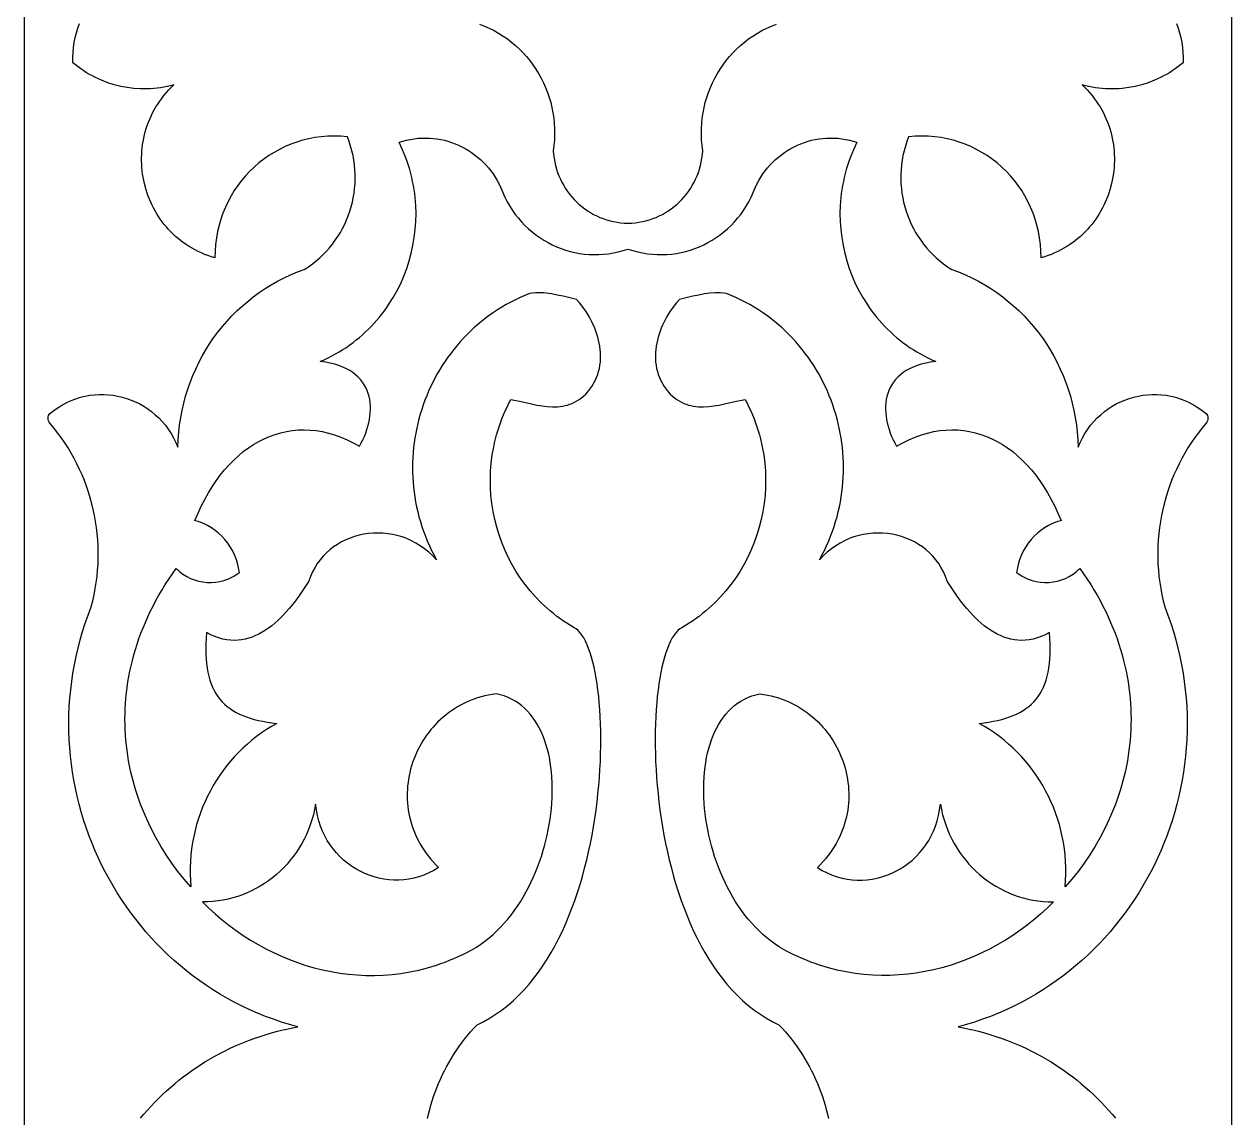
# Model space of a CAD drawing. Extents: x -345 to -255, y -146 to 454.
# Drawn here: x -345.4 to -255.4, y 167.9 to 249.4 of the extents above; entities that cross this region are included whole.
import ezdxf

# ---------------------------------------------------------------- set-up
doc = ezdxf.new("R2010")
doc.units = 0
doc.layers.get('0').update_dxf_attribs({"linetype": 'CONTINUOUS'})

msp = doc.modelspace()

# ---------------------------------------------------------------- linework, layer by layer
for points in [[(-345.424, 375.661), (-345.424, 154.427), (-345.424, -66.806)], [(-255.424, -66.806), (-255.424, 154.427), (-255.424, 375.661)], [(-336.754, 167.85), (-336.494, 168.159), (-336.227, 168.462), (-335.954, 168.759), (-335.676, 169.051), (-335.392, 169.337), (-335.102, 169.617), (-334.806, 169.891), (-334.505, 170.159), (-334.198, 170.42), (-333.886, 170.675), (-333.569, 170.924), (-333.246, 171.167), (-332.919, 171.402), (-332.586, 171.632), (-332.248, 171.854), (-331.906, 172.069), (-331.559, 172.277), (-331.207, 172.479), (-330.851, 172.673), (-330.49, 172.859), (-330.125, 173.039), (-329.755, 173.211), (-329.381, 173.375), (-329.004, 173.531), (-328.622, 173.68), (-328.236, 173.821), (-327.846, 173.954), (-327.453, 174.078), (-327.056, 174.195), (-326.655, 174.303), (-326.251, 174.403), (-325.843, 174.494), (-325.432, 174.577), (-325.018, 174.651), (-325.639, 174.825), (-326.25, 175.016), (-326.852, 175.223), (-327.445, 175.444), (-328.028, 175.682), (-328.602, 175.934), (-329.166, 176.2), (-329.72, 176.481), (-330.264, 176.776), (-330.797, 177.084), (-331.32, 177.407), (-331.833, 177.742), (-332.335, 178.09), (-332.826, 178.45), (-333.307, 178.823), (-333.776, 179.208), (-334.234, 179.604), (-334.68, 180.012), (-335.116, 180.431), (-335.539, 180.86), (-335.95, 181.3), (-336.35, 181.751), (-336.738, 182.211), (-337.113, 182.681), (-337.476, 183.16), (-337.826, 183.648), (-338.164, 184.145), (-338.488, 184.65), (-338.8, 185.163), (-339.099, 185.684), (-339.384, 186.213), (-339.656, 186.749), (-339.915, 187.292), (-340.16, 187.842), (-340.391, 188.398), (-340.608, 188.96), (-340.811, 189.528), (-340.999, 190.101), (-341.173, 190.68), (-341.333, 191.263), (-341.478, 191.851), (-341.608, 192.443), (-341.723, 193.04), (-341.823, 193.64), (-341.907, 194.243), (-341.977, 194.85), (-342.03, 195.46), (-342.068, 196.072), (-342.09, 196.686), (-342.096, 197.302), (-342.086, 197.92), (-342.06, 198.54), (-342.017, 199.16), (-341.957, 199.781), (-341.881, 200.403), (-341.788, 201.025), (-341.678, 201.646), (-341.551, 202.268), (-341.406, 202.889), (-341.244, 203.508), (-341.065, 204.127), (-340.867, 204.744), (-340.652, 205.359), (-340.419, 205.972), (-340.305, 206.423), (-340.206, 206.877), (-340.12, 207.331), (-340.049, 207.787), (-339.992, 208.244), (-339.949, 208.701), (-339.92, 209.158), (-339.904, 209.614), (-339.903, 210.07), (-339.915, 210.526), (-339.941, 210.98), (-339.98, 211.432), (-340.033, 211.883), (-340.1, 212.332), (-340.179, 212.778), (-340.272, 213.221), (-340.379, 213.661), (-340.498, 214.098), (-340.63, 214.531), (-340.776, 214.96), (-340.934, 215.385), (-341.105, 215.805), (-341.289, 216.22), (-341.486, 216.629), (-341.695, 217.033), (-341.917, 217.431), (-342.152, 217.822), (-342.399, 218.207), (-342.658, 218.585), (-342.929, 218.956), (-343.213, 219.319), (-343.509, 219.674), (-343.56, 219.749), (-343.598, 219.838), (-343.622, 219.936), (-343.632, 220.038), (-343.627, 220.138), (-343.605, 220.232), (-343.566, 220.315), (-343.509, 220.381), (-343.205, 220.621), (-342.892, 220.839), (-342.572, 221.034), (-342.245, 221.207), (-341.911, 221.357), (-341.573, 221.485), (-341.23, 221.592), (-340.885, 221.677), (-340.537, 221.74), (-340.187, 221.783), (-339.837, 221.804), (-339.487, 221.805), (-339.139, 221.786), (-338.792, 221.747), (-338.449, 221.687), (-338.11, 221.608), (-337.775, 221.51), (-337.447, 221.392), (-337.125, 221.256), (-336.81, 221.101), (-336.505, 220.927), (-336.208, 220.735), (-335.922, 220.525), (-335.648, 220.298), (-335.385, 220.053), (-335.135, 219.791), (-334.9, 219.511), (-334.679, 219.215), (-334.474, 218.903), (-334.286, 218.574), (-334.115, 218.229), (-333.963, 217.868), (-333.943, 218.429), (-333.902, 218.985), (-333.84, 219.536), (-333.758, 220.081), (-333.656, 220.621), (-333.534, 221.154), (-333.392, 221.68), (-333.232, 222.198), (-333.052, 222.709), (-332.854, 223.211), (-332.639, 223.703), (-332.405, 224.187), (-332.154, 224.661), (-331.886, 225.124), (-331.602, 225.576), (-331.301, 226.017), (-330.984, 226.446), (-330.651, 226.863), (-330.304, 227.267), (-329.941, 227.657), (-329.563, 228.034), (-329.172, 228.397), (-328.766, 228.745), (-328.347, 229.077), (-327.914, 229.394), (-327.469, 229.695), (-327.011, 229.979), (-326.541, 230.245), (-326.059, 230.494), (-325.565, 230.725), (-325.06, 230.938), (-324.545, 231.131), (-324.24, 231.328), (-323.947, 231.536), (-323.666, 231.757), (-323.397, 231.988), (-323.14, 232.231), (-322.895, 232.483), (-322.662, 232.745), (-322.442, 233.017), (-322.234, 233.297), (-322.04, 233.585), (-321.858, 233.881), (-321.69, 234.184), (-321.534, 234.494), (-321.393, 234.811), (-321.265, 235.133), (-321.151, 235.46), (-321.051, 235.792), (-320.965, 236.128), (-320.893, 236.468), (-320.836, 236.811), (-320.793, 237.157), (-320.765, 237.505), (-320.752, 237.855), (-320.754, 238.207), (-320.772, 238.559), (-320.805, 238.911), (-320.853, 239.263), (-320.917, 239.615), (-320.997, 239.965), (-321.094, 240.313), (-321.206, 240.66), (-321.335, 241.003), (-321.828, 241.049), (-322.318, 241.066), (-322.802, 241.056), (-323.279, 241.02), (-323.75, 240.958), (-324.214, 240.87), (-324.669, 240.758), (-325.115, 240.622), (-325.552, 240.463), (-325.978, 240.282), (-326.393, 240.078), (-326.796, 239.854), (-327.186, 239.609), (-327.562, 239.345), (-327.925, 239.061), (-328.273, 238.759), (-328.605, 238.44), (-328.92, 238.103), (-329.219, 237.75), (-329.5, 237.381), (-329.762, 236.998), (-330.005, 236.6), (-330.227, 236.189), (-330.429, 235.765), (-330.61, 235.328), (-330.768, 234.88), (-330.903, 234.422), (-331.014, 233.953), (-331.101, 233.474), (-331.163, 232.987), (-331.198, 232.492), (-331.207, 231.989), (-331.468, 232.068), (-331.723, 232.155), (-331.973, 232.249), (-332.216, 232.352), (-332.454, 232.461), (-332.685, 232.579), (-332.911, 232.703), (-333.13, 232.834), (-333.344, 232.972), (-333.551, 233.117), (-333.752, 233.267), (-333.947, 233.424), (-334.136, 233.587), (-334.318, 233.755), (-334.494, 233.929), (-334.664, 234.108), (-334.827, 234.292), (-334.983, 234.481), (-335.133, 234.675), (-335.276, 234.873), (-335.413, 235.075), (-335.543, 235.282), (-335.666, 235.492), (-335.782, 235.706), (-335.891, 235.923), (-335.994, 236.143), (-336.089, 236.367), (-336.178, 236.593), (-336.259, 236.822), (-336.333, 237.053), (-336.46, 237.522), (-336.558, 237.998), (-336.596, 238.238), (-336.627, 238.48), (-336.65, 238.722), (-336.665, 238.965), (-336.673, 239.209), (-336.674, 239.453), (-336.666, 239.697), (-336.651, 239.941), (-336.629, 240.185), (-336.598, 240.428), (-336.559, 240.67), (-336.513, 240.912), (-336.459, 241.153), (-336.396, 241.392), (-336.326, 241.63), (-336.248, 241.866), (-336.161, 242.1), (-336.066, 242.332), (-335.963, 242.562), (-335.852, 242.789), (-335.732, 243.013), (-335.604, 243.235), (-335.467, 243.453), (-335.322, 243.668), (-335.169, 243.88), (-335.006, 244.088), (-334.835, 244.291), (-334.656, 244.491), (-334.468, 244.686), (-334.27, 244.877), (-334.517, 244.813), (-334.764, 244.757), (-335.013, 244.709), (-335.261, 244.668), (-335.51, 244.635), (-335.76, 244.61), (-336.009, 244.593), (-336.259, 244.583), (-336.508, 244.581), (-336.756, 244.586), (-337.252, 244.619), (-337.744, 244.682), (-338.231, 244.774), (-338.712, 244.896), (-339.186, 245.046), (-339.651, 245.224), (-339.879, 245.324), (-340.105, 245.432), (-340.329, 245.546), (-340.549, 245.667), (-340.766, 245.794), (-340.98, 245.929), (-341.19, 246.071), (-341.396, 246.219), (-341.599, 246.375), (-341.798, 246.537), (-341.8, 246.923), (-341.783, 247.304), (-341.746, 247.68), (-341.69, 248.05), (-341.617, 248.414), (-341.525, 248.77), (-341.416, 249.12), (-341.291, 249.461)], [(-311.5, 249.412), (-311.126, 249.268), (-310.761, 249.106), (-310.407, 248.929), (-310.064, 248.736), (-309.731, 248.527), (-309.41, 248.304), (-309.101, 248.067), (-308.803, 247.817), (-308.518, 247.553), (-308.245, 247.277), (-307.986, 246.989), (-307.74, 246.689), (-307.508, 246.379), (-307.289, 246.058), (-307.085, 245.728), (-306.896, 245.388), (-306.723, 245.04), (-306.564, 244.683), (-306.422, 244.319), (-306.295, 243.948), (-306.185, 243.57), (-306.092, 243.187), (-306.017, 242.797), (-305.958, 242.403), (-305.918, 242.005), (-305.896, 241.603), (-305.893, 241.197), (-305.909, 240.789), (-305.944, 240.378), (-305.998, 239.966), (-305.974, 239.685), (-305.937, 239.409), (-305.887, 239.138), (-305.825, 238.871), (-305.752, 238.609), (-305.666, 238.353), (-305.57, 238.102), (-305.462, 237.857), (-305.344, 237.619), (-305.216, 237.387), (-305.077, 237.162), (-304.929, 236.945), (-304.772, 236.735), (-304.605, 236.532), (-304.43, 236.338), (-304.247, 236.152), (-304.055, 235.975), (-303.856, 235.807), (-303.649, 235.649), (-303.435, 235.5), (-303.214, 235.361), (-302.987, 235.232), (-302.753, 235.114), (-302.513, 235.007), (-302.268, 234.911), (-302.018, 234.826), (-301.763, 234.753), (-301.503, 234.693), (-301.239, 234.644), (-300.971, 234.609), (-300.699, 234.586), (-300.424, 234.577), (-300.148, 234.586), (-299.876, 234.609), (-299.608, 234.644), (-299.344, 234.693), (-299.084, 234.753), (-298.829, 234.826), (-298.579, 234.911), (-298.334, 235.007), (-298.094, 235.114), (-297.861, 235.232), (-297.633, 235.361), (-297.412, 235.5), (-297.198, 235.649), (-296.991, 235.807), (-296.792, 235.975), (-296.6, 236.152), (-296.417, 236.338), (-296.242, 236.532), (-296.075, 236.735), (-295.918, 236.945), (-295.77, 237.162), (-295.631, 237.387), (-295.503, 237.619), (-295.385, 237.857), (-295.277, 238.102), (-295.181, 238.353), (-295.096, 238.609), (-295.022, 238.871), (-294.96, 239.138), (-294.91, 239.409), (-294.873, 239.685), (-294.849, 239.966), (-294.903, 240.378), (-294.938, 240.789), (-294.954, 241.197), (-294.951, 241.603), (-294.929, 242.005), (-294.889, 242.403), (-294.83, 242.797), (-294.755, 243.187), (-294.662, 243.57), (-294.552, 243.948), (-294.425, 244.319), (-294.283, 244.683), (-294.124, 245.04), (-293.951, 245.388), (-293.762, 245.728), (-293.558, 246.058), (-293.339, 246.379), (-293.107, 246.689), (-292.861, 246.989), (-292.602, 247.277), (-292.329, 247.553), (-292.044, 247.817), (-291.746, 248.067), (-291.437, 248.304), (-291.116, 248.527), (-290.783, 248.736), (-290.44, 248.929), (-290.086, 249.106), (-289.722, 249.268), (-289.347, 249.412)], [(-259.556, 249.461), (-259.431, 249.12), (-259.322, 248.77), (-259.231, 248.414), (-259.157, 248.05), (-259.101, 247.68), (-259.064, 247.304), (-259.047, 246.923), (-259.049, 246.537), (-259.248, 246.375), (-259.451, 246.219), (-259.657, 246.071), (-259.868, 245.929), (-260.081, 245.794), (-260.298, 245.667), (-260.519, 245.546), (-260.742, 245.432), (-261.196, 245.224), (-261.661, 245.046), (-262.135, 244.896), (-262.616, 244.774), (-263.103, 244.682), (-263.595, 244.619), (-263.842, 244.599), (-264.091, 244.586), (-264.339, 244.581), (-264.588, 244.583), (-264.838, 244.593), (-265.087, 244.61), (-265.337, 244.635), (-265.586, 244.668), (-265.834, 244.709), (-266.083, 244.757), (-266.33, 244.813), (-266.577, 244.877), (-266.379, 244.686), (-266.191, 244.491), (-266.012, 244.291), (-265.841, 244.088), (-265.679, 243.88), (-265.525, 243.668), (-265.38, 243.453), (-265.243, 243.235), (-265.115, 243.013), (-264.995, 242.789), (-264.884, 242.562), (-264.781, 242.332), (-264.686, 242.1), (-264.599, 241.866), (-264.521, 241.63), (-264.451, 241.392), (-264.388, 241.153), (-264.334, 240.912), (-264.288, 240.67), (-264.249, 240.428), (-264.219, 240.185), (-264.196, 239.941), (-264.181, 239.697), (-264.173, 239.453), (-264.174, 239.209), (-264.182, 238.965), (-264.197, 238.722), (-264.22, 238.48), (-264.289, 237.998), (-264.387, 237.522), (-264.514, 237.053), (-264.588, 236.822), (-264.669, 236.593), (-264.758, 236.367), (-264.853, 236.143), (-264.956, 235.923), (-265.065, 235.706), (-265.181, 235.492), (-265.304, 235.282), (-265.434, 235.075), (-265.571, 234.873), (-265.714, 234.675), (-265.864, 234.481), (-266.02, 234.292), (-266.183, 234.108), (-266.353, 233.929), (-266.529, 233.755), (-266.711, 233.587), (-266.9, 233.424), (-267.095, 233.267), (-267.296, 233.117), (-267.503, 232.972), (-267.717, 232.834), (-267.936, 232.703), (-268.162, 232.579), (-268.393, 232.461), (-268.631, 232.352), (-268.874, 232.249), (-269.124, 232.155), (-269.379, 232.068), (-269.64, 231.989), (-269.649, 232.492), (-269.684, 232.987), (-269.746, 233.474), (-269.833, 233.953), (-269.944, 234.422), (-270.079, 234.88), (-270.237, 235.328), (-270.418, 235.765), (-270.62, 236.189), (-270.842, 236.6), (-271.085, 236.998), (-271.347, 237.381), (-271.628, 237.75), (-271.927, 238.103), (-272.242, 238.44), (-272.574, 238.759), (-272.922, 239.061), (-273.285, 239.345), (-273.661, 239.609), (-274.052, 239.854), (-274.454, 240.078), (-274.869, 240.282), (-275.295, 240.463), (-275.732, 240.622), (-276.178, 240.758), (-276.633, 240.87), (-277.097, 240.958), (-277.568, 241.02), (-278.046, 241.056), (-278.529, 241.066), (-279.019, 241.049), (-279.512, 241.003), (-279.641, 240.66), (-279.754, 240.313), (-279.85, 239.965), (-279.93, 239.615), (-279.994, 239.263), (-280.043, 238.911), (-280.075, 238.559), (-280.093, 238.207), (-280.095, 237.855), (-280.082, 237.505), (-280.054, 237.157), (-280.012, 236.811), (-279.954, 236.468), (-279.883, 236.128), (-279.796, 235.792), (-279.696, 235.46), (-279.582, 235.133), (-279.454, 234.811), (-279.313, 234.494), (-279.157, 234.184), (-278.989, 233.881), (-278.807, 233.585), (-278.613, 233.297), (-278.405, 233.017), (-278.185, 232.745), (-277.952, 232.483), (-277.707, 232.231), (-277.45, 231.988), (-277.181, 231.757), (-276.9, 231.536), (-276.607, 231.328), (-276.302, 231.131), (-275.787, 230.938), (-275.282, 230.725), (-274.788, 230.494), (-274.306, 230.245), (-273.836, 229.979), (-273.378, 229.695), (-272.933, 229.394), (-272.5, 229.077), (-272.081, 228.745), (-271.675, 228.397), (-271.284, 228.034), (-270.906, 227.657), (-270.544, 227.267), (-270.196, 226.863), (-269.863, 226.446), (-269.546, 226.017), (-269.245, 225.576), (-268.961, 225.124), (-268.693, 224.661), (-268.442, 224.187), (-268.208, 223.703), (-267.993, 223.211), (-267.795, 222.709), (-267.616, 222.198), (-267.455, 221.68), (-267.313, 221.154), (-267.191, 220.621), (-267.089, 220.081), (-267.007, 219.536), (-266.945, 218.985), (-266.904, 218.429), (-266.884, 217.868), (-266.732, 218.229), (-266.561, 218.574), (-266.373, 218.903), (-266.168, 219.215), (-265.947, 219.511), (-265.712, 219.791), (-265.462, 220.053), (-265.199, 220.298), (-264.925, 220.525), (-264.639, 220.735), (-264.342, 220.927), (-264.037, 221.101), (-263.722, 221.256), (-263.4, 221.392), (-263.072, 221.51), (-262.737, 221.608), (-262.398, 221.687), (-262.055, 221.747), (-261.709, 221.786), (-261.36, 221.805), (-261.01, 221.804), (-260.66, 221.783), (-260.31, 221.74), (-259.962, 221.677), (-259.617, 221.592), (-259.274, 221.485), (-258.936, 221.357), (-258.602, 221.207), (-258.275, 221.034), (-257.955, 220.839), (-257.642, 220.621), (-257.338, 220.381), (-257.281, 220.315), (-257.242, 220.232), (-257.22, 220.138), (-257.215, 220.038), (-257.225, 219.936), (-257.249, 219.838), (-257.287, 219.749), (-257.338, 219.674), (-257.634, 219.319), (-257.918, 218.956), (-258.189, 218.585), (-258.448, 218.207), (-258.695, 217.822), (-258.93, 217.431), (-259.152, 217.033), (-259.361, 216.629), (-259.558, 216.22), (-259.742, 215.805), (-259.913, 215.385), (-260.071, 214.96), (-260.217, 214.531), (-260.349, 214.098), (-260.468, 213.661), (-260.575, 213.221), (-260.668, 212.778), (-260.747, 212.332), (-260.814, 211.883), (-260.867, 211.432), (-260.906, 210.98), (-260.932, 210.526), (-260.944, 210.07), (-260.943, 209.614), (-260.927, 209.158), (-260.898, 208.701), (-260.855, 208.244), (-260.798, 207.787), (-260.727, 207.331), (-260.642, 206.877), (-260.542, 206.423), (-260.428, 205.972), (-260.195, 205.359), (-259.98, 204.744), (-259.782, 204.127), (-259.603, 203.508), (-259.441, 202.889), (-259.296, 202.268), (-259.169, 201.646), (-259.059, 201.025), (-258.966, 200.403), (-258.89, 199.781), (-258.83, 199.16), (-258.787, 198.54), (-258.761, 197.92), (-258.751, 197.302), (-258.757, 196.686), (-258.779, 196.072), (-258.817, 195.46), (-258.87, 194.85), (-258.94, 194.243), (-259.024, 193.64), (-259.124, 193.04), (-259.239, 192.443), (-259.369, 191.851), (-259.514, 191.263), (-259.674, 190.68), (-259.848, 190.101), (-260.036, 189.528), (-260.239, 188.96), (-260.456, 188.398), (-260.687, 187.842), (-260.932, 187.292), (-261.191, 186.749), (-261.463, 186.213), (-261.748, 185.684), (-262.047, 185.163), (-262.359, 184.65), (-262.683, 184.145), (-263.021, 183.648), (-263.371, 183.16), (-263.734, 182.681), (-264.109, 182.211), (-264.497, 181.751), (-264.897, 181.3), (-265.308, 180.86), (-265.731, 180.431), (-266.167, 180.012), (-266.613, 179.604), (-267.071, 179.208), (-267.54, 178.823), (-268.021, 178.45), (-268.512, 178.09), (-269.014, 177.742), (-269.527, 177.407), (-270.05, 177.084), (-270.583, 176.776), (-271.127, 176.481), (-271.681, 176.2), (-272.245, 175.934), (-272.819, 175.682), (-273.402, 175.444), (-273.995, 175.223), (-274.597, 175.016), (-275.208, 174.825), (-275.829, 174.651), (-275.415, 174.577), (-275.004, 174.494), (-274.596, 174.403), (-274.192, 174.303), (-273.791, 174.195), (-273.394, 174.078), (-273.001, 173.954), (-272.611, 173.821), (-272.225, 173.68), (-271.843, 173.531), (-271.466, 173.375), (-271.092, 173.211), (-270.722, 173.039), (-270.357, 172.859), (-269.996, 172.673), (-269.64, 172.479), (-269.288, 172.277), (-268.941, 172.069), (-268.599, 171.854), (-268.261, 171.632), (-267.929, 171.402), (-267.601, 171.167), (-267.278, 170.924), (-266.961, 170.675), (-266.649, 170.42), (-266.342, 170.159), (-266.041, 169.891), (-265.745, 169.617), (-265.455, 169.337), (-265.171, 169.051), (-264.893, 168.759), (-264.62, 168.462), (-264.353, 168.159), (-264.093, 167.85)], [(-315.36, 167.827), (-315.285, 168.159), (-315.202, 168.49), (-315.112, 168.819), (-315.013, 169.146), (-314.907, 169.472), (-314.793, 169.795), (-314.672, 170.116), (-314.542, 170.435), (-314.405, 170.75), (-314.26, 171.064), (-314.108, 171.374), (-313.947, 171.682), (-313.779, 171.986), (-313.603, 172.287), (-313.419, 172.584), (-313.228, 172.878), (-313.029, 173.168), (-312.822, 173.454), (-312.607, 173.736), (-312.384, 174.014), (-312.154, 174.288), (-311.916, 174.557), (-311.67, 174.821), (-311.422, 174.938), (-311.178, 175.062), (-310.702, 175.329), (-310.242, 175.621), (-309.797, 175.937), (-309.366, 176.275), (-308.951, 176.636), (-308.55, 177.018), (-308.164, 177.421), (-307.792, 177.842), (-307.435, 178.283), (-307.091, 178.741), (-306.761, 179.215), (-306.445, 179.706), (-306.143, 180.211), (-305.853, 180.73), (-305.577, 181.262), (-305.314, 181.807), (-305.064, 182.362), (-304.826, 182.928), (-304.601, 183.504), (-304.388, 184.088), (-304.187, 184.679), (-303.998, 185.278), (-303.821, 185.882), (-303.655, 186.491), (-303.501, 187.104), (-303.359, 187.72), (-303.227, 188.339), (-303.106, 188.958), (-302.996, 189.578), (-302.897, 190.198), (-302.808, 190.816), (-302.729, 191.432), (-302.661, 192.044), (-302.602, 192.652), (-302.553, 193.256), (-302.514, 193.853), (-302.484, 194.443), (-302.463, 195.026), (-302.451, 195.6), (-302.449, 196.164), (-302.455, 196.718), (-302.469, 197.261), (-302.492, 197.791), (-302.523, 198.308), (-302.562, 198.811), (-302.609, 199.299), (-302.664, 199.771), (-302.726, 200.226), (-302.795, 200.663), (-302.872, 201.082), (-302.956, 201.481), (-303.046, 201.86), (-303.143, 202.217), (-303.247, 202.552), (-303.357, 202.864), (-303.473, 203.152), (-303.595, 203.415), (-303.723, 203.652), (-303.857, 203.862), (-303.996, 204.044), (-304.14, 204.198), (-304.29, 204.322), (-304.444, 204.416), (-304.714, 204.577), (-304.979, 204.744), (-305.238, 204.916), (-305.492, 205.095), (-305.741, 205.279), (-305.983, 205.469), (-306.22, 205.664), (-306.452, 205.864), (-306.678, 206.07), (-306.898, 206.28), (-307.321, 206.715), (-307.72, 207.169), (-308.096, 207.64), (-308.448, 208.128), (-308.775, 208.631), (-309.078, 209.148), (-309.355, 209.678), (-309.608, 210.221), (-309.834, 210.774), (-310.035, 211.338), (-310.209, 211.91), (-310.356, 212.491), (-310.477, 213.078), (-310.57, 213.672), (-310.635, 214.27), (-310.673, 214.872), (-310.682, 215.476), (-310.663, 216.082), (-310.614, 216.689), (-310.536, 217.296), (-310.429, 217.9), (-310.364, 218.202), (-310.291, 218.503), (-310.211, 218.803), (-310.124, 219.102), (-310.028, 219.399), (-309.925, 219.696), (-309.814, 219.991), (-309.696, 220.284), (-309.569, 220.576), (-309.435, 220.866), (-309.293, 221.154), (-309.143, 221.44), (-308.387, 221.27), (-307.611, 221.094), (-307.221, 221.016), (-306.83, 220.952), (-306.441, 220.907), (-306.055, 220.886), (-305.863, 220.886), (-305.673, 220.894), (-305.485, 220.911), (-305.298, 220.936), (-305.114, 220.972), (-304.931, 221.017), (-304.751, 221.074), (-304.573, 221.143), (-304.399, 221.224), (-304.227, 221.318), (-304.058, 221.425), (-303.893, 221.547), (-303.731, 221.683), (-303.573, 221.836), (-303.419, 222.004), (-303.269, 222.189), (-303.117, 222.401), (-302.984, 222.617), (-302.866, 222.837), (-302.765, 223.061), (-302.68, 223.288), (-302.61, 223.518), (-302.554, 223.75), (-302.512, 223.983), (-302.484, 224.218), (-302.468, 224.454), (-302.465, 224.69), (-302.474, 224.925), (-302.493, 225.16), (-302.524, 225.394), (-302.564, 225.627), (-302.614, 225.857), (-302.673, 226.085), (-302.74, 226.31), (-302.815, 226.532), (-302.898, 226.749), (-303.082, 227.171), (-303.289, 227.571), (-303.514, 227.947), (-303.753, 228.294), (-304.001, 228.609), (-304.254, 228.888), (-305.261, 229.122), (-305.702, 229.219), (-306.117, 229.298), (-306.517, 229.353), (-306.716, 229.371), (-306.916, 229.382), (-307.118, 229.384), (-307.324, 229.379), (-307.536, 229.365), (-307.754, 229.341), (-308.115, 229.193), (-308.47, 229.036), (-308.817, 228.87), (-309.158, 228.695), (-309.492, 228.512), (-309.819, 228.32), (-310.14, 228.12), (-310.453, 227.913), (-310.759, 227.697), (-311.058, 227.474), (-311.349, 227.244), (-311.634, 227.006), (-311.911, 226.761), (-312.18, 226.51), (-312.442, 226.252), (-312.697, 225.987), (-312.943, 225.716), (-313.182, 225.439), (-313.414, 225.157), (-313.637, 224.868), (-313.853, 224.574), (-314.06, 224.275), (-314.26, 223.971), (-314.451, 223.662), (-314.635, 223.348), (-314.81, 223.03), (-314.976, 222.707), (-315.135, 222.38), (-315.285, 222.05), (-315.426, 221.715), (-315.559, 221.377), (-315.683, 221.036), (-315.798, 220.691), (-315.905, 220.343), (-316.003, 219.993), (-316.092, 219.64), (-316.172, 219.285), (-316.243, 218.927), (-316.305, 218.567), (-316.357, 218.206), (-316.401, 217.843), (-316.435, 217.478), (-316.459, 217.112), (-316.475, 216.745), (-316.48, 216.378), (-316.476, 216.009), (-316.463, 215.64), (-316.44, 215.271), (-316.407, 214.901), (-316.364, 214.532), (-316.311, 214.163), (-316.248, 213.794), (-316.176, 213.427), (-316.093, 213.059), (-316, 212.693), (-315.896, 212.329), (-315.783, 211.965), (-315.659, 211.603), (-315.524, 211.243), (-315.379, 210.885), (-315.224, 210.529), (-315.057, 210.176), (-314.88, 209.825), (-314.693, 209.477), (-314.977, 209.778), (-315.274, 210.054), (-315.583, 210.304), (-315.902, 210.529), (-316.231, 210.729), (-316.568, 210.904), (-316.912, 211.056), (-317.262, 211.183), (-317.616, 211.287), (-317.973, 211.368), (-318.333, 211.425), (-318.693, 211.46), (-319.053, 211.473), (-319.411, 211.463), (-319.767, 211.432), (-320.119, 211.38), (-320.465, 211.306), (-320.805, 211.212), (-321.137, 211.097), (-321.46, 210.962), (-321.773, 210.807), (-322.075, 210.632), (-322.364, 210.439), (-322.639, 210.226), (-322.9, 209.995), (-323.144, 209.745), (-323.37, 209.478), (-323.578, 209.193), (-323.767, 208.89), (-323.934, 208.57), (-324.078, 208.234), (-324.199, 207.881), (-324.546, 207.356), (-324.909, 206.837), (-325.289, 206.33), (-325.685, 205.843), (-325.89, 205.609), (-326.098, 205.382), (-326.311, 205.164), (-326.529, 204.955), (-326.75, 204.756), (-326.976, 204.569), (-327.207, 204.393), (-327.442, 204.229), (-327.681, 204.079), (-327.925, 203.944), (-328.174, 203.824), (-328.427, 203.72), (-328.685, 203.633), (-328.947, 203.564), (-329.214, 203.514), (-329.486, 203.483), (-329.762, 203.473), (-330.044, 203.484), (-330.33, 203.518), (-330.621, 203.574), (-330.917, 203.654), (-331.217, 203.76), (-331.523, 203.89), (-331.834, 204.048), (-331.866, 203.621), (-331.885, 203.212), (-331.892, 202.819), (-331.887, 202.443), (-331.868, 202.082), (-331.838, 201.738), (-331.794, 201.408), (-331.738, 201.094), (-331.669, 200.795), (-331.588, 200.51), (-331.494, 200.239), (-331.388, 199.982), (-331.269, 199.739), (-331.137, 199.509), (-330.993, 199.292), (-330.836, 199.087), (-330.666, 198.895), (-330.484, 198.715), (-330.289, 198.546), (-330.081, 198.389), (-329.861, 198.243), (-329.628, 198.108), (-329.382, 197.984), (-329.124, 197.869), (-328.853, 197.765), (-328.569, 197.669), (-328.273, 197.584), (-327.964, 197.507), (-327.642, 197.439), (-327.308, 197.379), (-326.961, 197.327), (-326.601, 197.283), (-326.989, 197.06), (-327.368, 196.823), (-327.738, 196.574), (-328.097, 196.311), (-328.447, 196.035), (-328.787, 195.747), (-329.116, 195.447), (-329.434, 195.136), (-329.74, 194.813), (-330.035, 194.479), (-330.319, 194.135), (-330.59, 193.781), (-330.849, 193.416), (-331.095, 193.042), (-331.328, 192.659), (-331.547, 192.267), (-331.753, 191.867), (-331.945, 191.459), (-332.123, 191.043), (-332.286, 190.619), (-332.435, 190.188), (-332.568, 189.751), (-332.686, 189.307), (-332.788, 188.858), (-332.874, 188.402), (-332.943, 187.942), (-332.996, 187.476), (-333.032, 187.006), (-333.051, 186.532), (-333.052, 186.054), (-333.035, 185.572), (-333, 185.088), (-333.492, 185.661), (-333.962, 186.252), (-334.409, 186.861), (-334.834, 187.486), (-335.235, 188.127), (-335.611, 188.784), (-335.962, 189.455), (-336.287, 190.14), (-336.439, 190.487), (-336.584, 190.838), (-336.723, 191.192), (-336.854, 191.548), (-336.978, 191.908), (-337.095, 192.27), (-337.205, 192.636), (-337.307, 193.003), (-337.401, 193.374), (-337.488, 193.746), (-337.567, 194.122), (-337.638, 194.499), (-337.701, 194.879), (-337.756, 195.26), (-337.803, 195.644), (-337.842, 196.03), (-337.872, 196.417), (-337.894, 196.807), (-337.907, 197.197), (-337.911, 197.59), (-337.907, 197.984), (-337.894, 198.379), (-337.871, 198.775), (-337.84, 199.173), (-337.8, 199.572), (-337.75, 199.972), (-337.691, 200.373), (-337.622, 200.774), (-337.544, 201.177), (-337.456, 201.58), (-337.358, 201.983), (-337.251, 202.387), (-337.133, 202.792), (-337.005, 203.197), (-336.867, 203.601), (-336.719, 204.007), (-336.561, 204.412), (-336.391, 204.817), (-336.212, 205.221), (-336.021, 205.626), (-335.82, 206.03), (-335.608, 206.434), (-335.385, 206.837), (-335.15, 207.24), (-334.905, 207.642), (-334.648, 208.043), (-334.38, 208.444), (-334.1, 208.843), (-333.978, 208.726), (-333.852, 208.616), (-333.722, 208.512), (-333.588, 208.415), (-333.312, 208.243), (-333.024, 208.097), (-332.726, 207.98), (-332.421, 207.89), (-332.111, 207.828), (-331.796, 207.793), (-331.48, 207.787), (-331.165, 207.809), (-330.851, 207.86), (-330.542, 207.939), (-330.238, 208.046), (-329.942, 208.183), (-329.798, 208.261), (-329.657, 208.348), (-329.518, 208.441), (-329.382, 208.542), (-329.439, 208.885), (-329.52, 209.22), (-329.624, 209.545), (-329.751, 209.86), (-329.899, 210.162), (-330.068, 210.452), (-330.257, 210.727), (-330.464, 210.987), (-330.69, 211.232), (-330.932, 211.459), (-331.191, 211.668), (-331.465, 211.858), (-331.753, 212.027), (-332.055, 212.175), (-332.37, 212.301), (-332.696, 212.403), (-332.467, 212.95), (-332.224, 213.476), (-331.967, 213.982), (-331.696, 214.467), (-331.412, 214.93), (-331.115, 215.371), (-330.806, 215.791), (-330.485, 216.187), (-330.152, 216.561), (-329.809, 216.911), (-329.455, 217.238), (-329.09, 217.541), (-328.717, 217.819), (-328.334, 218.072), (-327.943, 218.3), (-327.544, 218.503), (-327.137, 218.679), (-326.722, 218.829), (-326.301, 218.952), (-325.874, 219.049), (-325.441, 219.117), (-325.003, 219.158), (-324.559, 219.17), (-324.112, 219.154), (-323.66, 219.109), (-323.205, 219.034), (-322.747, 218.93), (-322.286, 218.795), (-321.823, 218.63), (-321.359, 218.434), (-320.893, 218.206), (-320.427, 217.947), (-320.297, 218.188), (-320.177, 218.432), (-320.068, 218.679), (-319.969, 218.929), (-319.881, 219.181), (-319.806, 219.434), (-319.742, 219.687), (-319.691, 219.941), (-319.652, 220.193), (-319.628, 220.444), (-319.617, 220.693), (-319.62, 220.939), (-319.638, 221.182), (-319.671, 221.421), (-319.72, 221.654), (-319.784, 221.883), (-319.865, 222.105), (-319.964, 222.321), (-320.079, 222.529), (-320.212, 222.729), (-320.363, 222.92), (-320.533, 223.102), (-320.722, 223.274), (-320.931, 223.435), (-321.159, 223.585), (-321.408, 223.723), (-321.677, 223.848), (-321.968, 223.959), (-322.281, 224.057), (-322.615, 224.14), (-322.972, 224.208), (-323.352, 224.26), (-323.058, 224.39), (-322.77, 224.528), (-322.487, 224.673), (-322.21, 224.825), (-321.939, 224.983), (-321.673, 225.147), (-321.413, 225.318), (-321.159, 225.495), (-320.911, 225.678), (-320.669, 225.867), (-320.432, 226.061), (-320.202, 226.261), (-319.977, 226.466), (-319.759, 226.676), (-319.547, 226.892), (-319.341, 227.112), (-319.141, 227.338), (-318.947, 227.567), (-318.76, 227.802), (-318.579, 228.04), (-318.404, 228.283), (-318.236, 228.53), (-317.919, 229.036), (-317.628, 229.556), (-317.363, 230.089), (-317.125, 230.634), (-316.914, 231.19), (-316.73, 231.755), (-316.575, 232.33), (-316.447, 232.911), (-316.347, 233.499), (-316.276, 234.092), (-316.235, 234.688), (-316.222, 235.287), (-316.239, 235.888), (-316.259, 236.188), (-316.287, 236.488), (-316.321, 236.788), (-316.364, 237.088), (-316.414, 237.387), (-316.472, 237.686), (-316.538, 237.984), (-316.611, 238.28), (-316.693, 238.576), (-316.782, 238.87), (-316.879, 239.163), (-316.984, 239.454), (-317.097, 239.744), (-317.218, 240.032), (-317.347, 240.318), (-317.484, 240.601), (-317.202, 240.689), (-316.919, 240.763), (-316.634, 240.822), (-316.35, 240.867), (-316.065, 240.899), (-315.781, 240.917), (-315.498, 240.922), (-315.216, 240.913), (-314.936, 240.892), (-314.658, 240.857), (-314.383, 240.81), (-314.11, 240.75), (-313.841, 240.678), (-313.575, 240.594), (-313.314, 240.498), (-313.057, 240.39), (-312.805, 240.271), (-312.558, 240.14), (-312.318, 239.998), (-312.083, 239.845), (-311.855, 239.681), (-311.634, 239.506), (-311.42, 239.321), (-311.215, 239.125), (-311.017, 238.92), (-310.828, 238.704), (-310.648, 238.479), (-310.478, 238.244), (-310.317, 237.999), (-310.167, 237.746), (-310.027, 237.483), (-309.898, 237.212), (-309.756, 236.853), (-309.598, 236.505), (-309.425, 236.168), (-309.238, 235.844), (-309.037, 235.531), (-308.822, 235.231), (-308.595, 234.943), (-308.355, 234.668), (-308.104, 234.406), (-307.842, 234.158), (-307.569, 233.924), (-307.286, 233.703), (-306.994, 233.496), (-306.693, 233.304), (-306.384, 233.127), (-306.067, 232.965), (-305.743, 232.818), (-305.413, 232.687), (-305.076, 232.572), (-304.735, 232.473), (-304.388, 232.39), (-304.038, 232.324), (-303.683, 232.275), (-303.326, 232.243), (-302.966, 232.229), (-302.604, 232.233), (-302.241, 232.254), (-301.877, 232.294), (-301.512, 232.353), (-301.148, 232.43), (-300.785, 232.527), (-300.424, 232.643), (-300.062, 232.527), (-299.699, 232.43), (-299.335, 232.353), (-298.97, 232.294), (-298.606, 232.254), (-298.243, 232.233), (-297.881, 232.229), (-297.521, 232.243), (-297.164, 232.275), (-296.809, 232.324), (-296.459, 232.39), (-296.112, 232.473), (-295.771, 232.572), (-295.434, 232.687), (-295.104, 232.818), (-294.78, 232.965), (-294.463, 233.127), (-294.154, 233.304), (-293.853, 233.496), (-293.561, 233.703), (-293.278, 233.924), (-293.006, 234.158), (-292.743, 234.406), (-292.492, 234.668), (-292.252, 234.943), (-292.025, 235.231), (-291.81, 235.531), (-291.609, 235.844), (-291.422, 236.168), (-291.249, 236.505), (-291.091, 236.853), (-290.949, 237.212), (-290.82, 237.483), (-290.68, 237.746), (-290.53, 237.999), (-290.369, 238.244), (-290.199, 238.479), (-290.019, 238.704), (-289.83, 238.92), (-289.632, 239.125), (-289.427, 239.321), (-289.213, 239.506), (-288.992, 239.681), (-288.764, 239.845), (-288.529, 239.998), (-288.289, 240.14), (-288.042, 240.271), (-287.79, 240.39), (-287.533, 240.498), (-287.272, 240.594), (-287.006, 240.678), (-286.737, 240.75), (-286.465, 240.81), (-286.189, 240.857), (-285.911, 240.892), (-285.631, 240.913), (-285.349, 240.922), (-285.066, 240.917), (-284.782, 240.899), (-284.497, 240.867), (-284.213, 240.822), (-283.929, 240.763), (-283.645, 240.689), (-283.363, 240.601), (-283.5, 240.318), (-283.629, 240.032), (-283.75, 239.744), (-283.863, 239.454), (-283.968, 239.163), (-284.065, 238.87), (-284.154, 238.576), (-284.236, 238.28), (-284.309, 237.984), (-284.375, 237.686), (-284.433, 237.387), (-284.483, 237.088), (-284.526, 236.788), (-284.56, 236.488), (-284.588, 236.188), (-284.608, 235.888), (-284.625, 235.287), (-284.612, 234.688), (-284.571, 234.092), (-284.5, 233.499), (-284.4, 232.911), (-284.272, 232.33), (-284.117, 231.755), (-283.933, 231.19), (-283.722, 230.634), (-283.484, 230.089), (-283.219, 229.556), (-282.928, 229.036), (-282.611, 228.53), (-282.443, 228.283), (-282.268, 228.04), (-282.087, 227.802), (-281.9, 227.567), (-281.706, 227.338), (-281.506, 227.112), (-281.3, 226.892), (-281.088, 226.676), (-280.87, 226.466), (-280.645, 226.261), (-280.415, 226.061), (-280.179, 225.867), (-279.936, 225.678), (-279.688, 225.495), (-279.434, 225.318), (-279.174, 225.147), (-278.908, 224.983), (-278.637, 224.825), (-278.36, 224.673), (-278.077, 224.528), (-277.789, 224.39), (-277.495, 224.26), (-277.875, 224.208), (-278.232, 224.14), (-278.566, 224.057), (-278.879, 223.959), (-279.17, 223.848), (-279.439, 223.723), (-279.688, 223.585), (-279.916, 223.435), (-280.125, 223.274), (-280.314, 223.102), (-280.484, 222.92), (-280.635, 222.729), (-280.768, 222.529), (-280.884, 222.321), (-280.982, 222.105), (-281.063, 221.883), (-281.127, 221.654), (-281.176, 221.421), (-281.209, 221.182), (-281.227, 220.939), (-281.23, 220.693), (-281.219, 220.444), (-281.195, 220.193), (-281.156, 219.941), (-281.105, 219.687), (-281.041, 219.434), (-280.966, 219.181), (-280.878, 218.929), (-280.779, 218.679), (-280.67, 218.432), (-280.55, 218.188), (-280.42, 217.947), (-279.954, 218.206), (-279.488, 218.434), (-279.024, 218.63), (-278.561, 218.795), (-278.1, 218.93), (-277.642, 219.034), (-277.187, 219.109), (-276.735, 219.154), (-276.288, 219.17), (-275.844, 219.158), (-275.406, 219.117), (-274.973, 219.049), (-274.546, 218.952), (-274.125, 218.829), (-273.71, 218.679), (-273.303, 218.503), (-272.904, 218.3), (-272.513, 218.072), (-272.13, 217.819), (-271.757, 217.541), (-271.393, 217.238), (-271.039, 216.911), (-270.695, 216.561), (-270.362, 216.187), (-270.041, 215.791), (-269.732, 215.371), (-269.435, 214.93), (-269.151, 214.467), (-268.88, 213.982), (-268.623, 213.476), (-268.38, 212.95), (-268.151, 212.403), (-268.477, 212.301), (-268.792, 212.175), (-269.094, 212.027), (-269.382, 211.858), (-269.656, 211.668), (-269.915, 211.459), (-270.157, 211.232), (-270.383, 210.987), (-270.59, 210.727), (-270.779, 210.452), (-270.948, 210.162), (-271.096, 209.86), (-271.223, 209.545), (-271.327, 209.22), (-271.408, 208.885), (-271.465, 208.542), (-271.329, 208.441), (-271.19, 208.348), (-271.049, 208.261), (-270.905, 208.183), (-270.609, 208.046), (-270.305, 207.939), (-269.996, 207.86), (-269.682, 207.809), (-269.367, 207.787), (-269.051, 207.793), (-268.736, 207.828), (-268.426, 207.89), (-268.121, 207.98), (-267.823, 208.097), (-267.535, 208.243), (-267.259, 208.415), (-267.125, 208.512), (-266.995, 208.616), (-266.869, 208.726), (-266.747, 208.843), (-266.467, 208.444), (-266.199, 208.043), (-265.942, 207.642), (-265.697, 207.24), (-265.462, 206.837), (-265.239, 206.434), (-265.027, 206.03), (-264.826, 205.626), (-264.635, 205.221), (-264.456, 204.817), (-264.287, 204.412), (-264.128, 204.007), (-263.98, 203.601), (-263.842, 203.197), (-263.714, 202.792), (-263.596, 202.387), (-263.489, 201.983), (-263.391, 201.58), (-263.303, 201.177), (-263.225, 200.774), (-263.156, 200.373), (-263.097, 199.972), (-263.047, 199.572), (-263.007, 199.173), (-262.976, 198.775), (-262.953, 198.379), (-262.94, 197.984), (-262.936, 197.59), (-262.94, 197.197), (-262.953, 196.807), (-262.975, 196.417), (-263.005, 196.03), (-263.044, 195.644), (-263.091, 195.26), (-263.146, 194.879), (-263.209, 194.499), (-263.28, 194.122), (-263.359, 193.746), (-263.446, 193.374), (-263.54, 193.003), (-263.642, 192.636), (-263.752, 192.27), (-263.869, 191.908), (-263.993, 191.548), (-264.124, 191.192), (-264.263, 190.838), (-264.408, 190.487), (-264.56, 190.14), (-264.885, 189.455), (-265.236, 188.784), (-265.612, 188.127), (-266.013, 187.486), (-266.438, 186.861), (-266.885, 186.252), (-267.355, 185.661), (-267.847, 185.088), (-267.812, 185.572), (-267.795, 186.054), (-267.796, 186.532), (-267.815, 187.006), (-267.851, 187.476), (-267.904, 187.942), (-267.973, 188.402), (-268.059, 188.858), (-268.161, 189.307), (-268.279, 189.751), (-268.412, 190.188), (-268.561, 190.619), (-268.724, 191.043), (-268.902, 191.459), (-269.094, 191.867), (-269.3, 192.267), (-269.519, 192.659), (-269.752, 193.042), (-269.998, 193.416), (-270.257, 193.781), (-270.528, 194.135), (-270.812, 194.479), (-271.107, 194.813), (-271.414, 195.136), (-271.731, 195.447), (-272.06, 195.747), (-272.4, 196.035), (-272.75, 196.311), (-273.109, 196.574), (-273.479, 196.823), (-273.858, 197.06), (-274.246, 197.283), (-273.886, 197.327), (-273.539, 197.379), (-273.205, 197.439), (-272.883, 197.507), (-272.574, 197.584), (-272.278, 197.669), (-271.994, 197.765), (-271.723, 197.869), (-271.465, 197.984), (-271.219, 198.108), (-270.986, 198.243), (-270.766, 198.389), (-270.558, 198.546), (-270.363, 198.715), (-270.181, 198.895), (-270.011, 199.087), (-269.854, 199.292), (-269.71, 199.509), (-269.578, 199.739), (-269.459, 199.982), (-269.353, 200.239), (-269.259, 200.51), (-269.178, 200.795), (-269.109, 201.094), (-269.053, 201.408), (-269.01, 201.738), (-268.979, 202.082), (-268.96, 202.443), (-268.955, 202.819), (-268.962, 203.212), (-268.981, 203.621), (-269.013, 204.048), (-269.324, 203.89), (-269.63, 203.76), (-269.93, 203.654), (-270.226, 203.574), (-270.517, 203.518), (-270.803, 203.484), (-271.085, 203.473), (-271.361, 203.483), (-271.633, 203.514), (-271.9, 203.564), (-272.163, 203.633), (-272.42, 203.72), (-272.673, 203.824), (-272.922, 203.944), (-273.166, 204.079), (-273.405, 204.229), (-273.64, 204.393), (-273.871, 204.569), (-274.097, 204.756), (-274.319, 204.955), (-274.536, 205.164), (-274.749, 205.382), (-274.958, 205.609), (-275.162, 205.843), (-275.558, 206.33), (-275.938, 206.837), (-276.301, 207.356), (-276.648, 207.881), (-276.769, 208.234), (-276.914, 208.57), (-277.081, 208.89), (-277.269, 209.193), (-277.477, 209.478), (-277.703, 209.745), (-277.947, 209.995), (-278.208, 210.226), (-278.483, 210.439), (-278.772, 210.632), (-279.074, 210.807), (-279.387, 210.962), (-279.71, 211.097), (-280.042, 211.212), (-280.382, 211.306), (-280.729, 211.38), (-281.08, 211.432), (-281.436, 211.463), (-281.794, 211.473), (-282.154, 211.46), (-282.514, 211.425), (-282.874, 211.368), (-283.231, 211.287), (-283.585, 211.183), (-283.935, 211.056), (-284.279, 210.904), (-284.616, 210.729), (-284.945, 210.529), (-285.264, 210.304), (-285.573, 210.054), (-285.87, 209.778), (-286.154, 209.477), (-285.967, 209.825), (-285.79, 210.176), (-285.623, 210.529), (-285.468, 210.885), (-285.323, 211.243), (-285.188, 211.603), (-285.064, 211.965), (-284.951, 212.329), (-284.847, 212.693), (-284.754, 213.059), (-284.671, 213.427), (-284.599, 213.794), (-284.536, 214.163), (-284.483, 214.532), (-284.44, 214.901), (-284.407, 215.271), (-284.384, 215.64), (-284.371, 216.009), (-284.367, 216.378), (-284.372, 216.745), (-284.388, 217.112), (-284.412, 217.478), (-284.446, 217.843), (-284.49, 218.206), (-284.542, 218.567), (-284.604, 218.927), (-284.675, 219.285), (-284.755, 219.64), (-284.844, 219.993), (-284.942, 220.343), (-285.049, 220.691), (-285.164, 221.036), (-285.288, 221.377), (-285.421, 221.715), (-285.562, 222.05), (-285.712, 222.38), (-285.871, 222.707), (-286.037, 223.03), (-286.212, 223.348), (-286.396, 223.662), (-286.587, 223.971), (-286.787, 224.275), (-286.994, 224.574), (-287.21, 224.868), (-287.433, 225.157), (-287.665, 225.439), (-287.904, 225.716), (-288.151, 225.987), (-288.405, 226.252), (-288.667, 226.51), (-288.936, 226.761), (-289.213, 227.006), (-289.498, 227.244), (-289.789, 227.474), (-290.088, 227.697), (-290.394, 227.913), (-290.708, 228.12), (-291.028, 228.32), (-291.355, 228.512), (-291.689, 228.695), (-292.03, 228.87), (-292.378, 229.036), (-292.732, 229.193), (-293.093, 229.341), (-293.311, 229.365), (-293.523, 229.379), (-293.729, 229.384), (-293.931, 229.382), (-294.33, 229.353), (-294.73, 229.298), (-295.145, 229.219), (-295.586, 229.122), (-296.593, 228.888), (-296.846, 228.609), (-297.094, 228.294), (-297.333, 227.947), (-297.558, 227.571), (-297.765, 227.171), (-297.86, 226.962), (-297.95, 226.749), (-298.032, 226.532), (-298.107, 226.31), (-298.174, 226.085), (-298.233, 225.857), (-298.283, 225.627), (-298.323, 225.394), (-298.354, 225.16), (-298.373, 224.925), (-298.382, 224.69), (-298.379, 224.454), (-298.363, 224.218), (-298.335, 223.983), (-298.293, 223.75), (-298.237, 223.518), (-298.167, 223.288), (-298.082, 223.061), (-297.981, 222.837), (-297.863, 222.617), (-297.73, 222.401), (-297.578, 222.189), (-297.428, 222.004), (-297.274, 221.836), (-297.116, 221.683), (-296.954, 221.547), (-296.789, 221.425), (-296.62, 221.318), (-296.448, 221.224), (-296.274, 221.143), (-296.096, 221.074), (-295.916, 221.017), (-295.733, 220.972), (-295.549, 220.936), (-295.362, 220.911), (-295.174, 220.894), (-294.984, 220.886), (-294.792, 220.886), (-294.406, 220.907), (-294.017, 220.952), (-293.626, 221.016), (-293.236, 221.094), (-292.46, 221.27), (-291.704, 221.44), (-291.554, 221.154), (-291.412, 220.866), (-291.278, 220.576), (-291.151, 220.284), (-291.033, 219.991), (-290.922, 219.696), (-290.819, 219.399), (-290.724, 219.102), (-290.636, 218.803), (-290.556, 218.503), (-290.418, 217.9), (-290.311, 217.296), (-290.233, 216.689), (-290.185, 216.082), (-290.165, 215.476), (-290.174, 214.872), (-290.212, 214.27), (-290.277, 213.672), (-290.37, 213.078), (-290.491, 212.491), (-290.638, 211.91), (-290.812, 211.338), (-291.013, 210.774), (-291.24, 210.221), (-291.492, 209.678), (-291.769, 209.148), (-292.072, 208.631), (-292.399, 208.128), (-292.751, 207.64), (-293.127, 207.169), (-293.526, 206.715), (-293.949, 206.28), (-294.169, 206.07), (-294.395, 205.864), (-294.627, 205.664), (-294.864, 205.469), (-295.106, 205.279), (-295.355, 205.095), (-295.609, 204.916), (-295.868, 204.744), (-296.133, 204.577), (-296.403, 204.416), (-296.557, 204.322), (-296.707, 204.198), (-296.851, 204.044), (-296.99, 203.862), (-297.124, 203.652), (-297.252, 203.415), (-297.374, 203.152), (-297.49, 202.864), (-297.6, 202.552), (-297.704, 202.217), (-297.801, 201.86), (-297.892, 201.481), (-297.975, 201.082), (-298.052, 200.663), (-298.121, 200.226), (-298.184, 199.771), (-298.238, 199.299), (-298.285, 198.811), (-298.324, 198.308), (-298.355, 197.791), (-298.378, 197.261), (-298.392, 196.718), (-298.398, 196.164), (-298.396, 195.6), (-298.384, 195.026), (-298.363, 194.443), (-298.333, 193.853), (-298.294, 193.256), (-298.245, 192.652), (-298.186, 192.044), (-298.118, 191.432), (-298.039, 190.816), (-297.95, 190.198), (-297.851, 189.578), (-297.741, 188.958), (-297.62, 188.339), (-297.488, 187.72), (-297.346, 187.104), (-297.192, 186.491), (-297.026, 185.882), (-296.849, 185.278), (-296.66, 184.679), (-296.459, 184.088), (-296.246, 183.504), (-296.021, 182.928), (-295.783, 182.362), (-295.533, 181.807), (-295.27, 181.262), (-294.994, 180.73), (-294.704, 180.211), (-294.402, 179.706), (-294.086, 179.215), (-293.756, 178.741), (-293.412, 178.283), (-293.055, 177.842), (-292.683, 177.421), (-292.297, 177.018), (-291.896, 176.636), (-291.481, 176.275), (-291.05, 175.937), (-290.605, 175.621), (-290.145, 175.329), (-289.669, 175.062), (-289.425, 174.938), (-289.177, 174.821), (-288.932, 174.557), (-288.693, 174.288), (-288.463, 174.014), (-288.24, 173.736), (-288.025, 173.454), (-287.818, 173.168), (-287.619, 172.878), (-287.428, 172.584), (-287.244, 172.287), (-287.068, 171.986), (-286.9, 171.682), (-286.739, 171.374), (-286.587, 171.064), (-286.442, 170.75), (-286.305, 170.435), (-286.175, 170.116), (-286.054, 169.795), (-285.94, 169.472), (-285.834, 169.146), (-285.735, 168.819), (-285.645, 168.49), (-285.562, 168.159), (-285.487, 167.827)]]:
    msp.add_lwpolyline(points)
for points in [[(-312.742, 180.049), (-312.393, 180.218), (-312.052, 180.402), (-311.72, 180.602), (-311.397, 180.816), (-311.083, 181.045), (-310.777, 181.288), (-310.481, 181.543), (-310.194, 181.811), (-309.916, 182.092), (-309.648, 182.383), (-309.388, 182.686), (-309.138, 182.998), (-308.898, 183.321), (-308.666, 183.653), (-308.444, 183.993), (-308.232, 184.341), (-308.029, 184.697), (-307.836, 185.06), (-307.653, 185.429), (-307.479, 185.804), (-307.315, 186.184), (-307.161, 186.569), (-307.016, 186.958), (-306.882, 187.351), (-306.758, 187.746), (-306.643, 188.144), (-306.539, 188.544), (-306.445, 188.945), (-306.361, 189.347), (-306.287, 189.749), (-306.224, 190.15), (-306.171, 190.551), (-306.128, 190.95), (-306.096, 191.347), (-306.074, 191.741), (-306.063, 192.132), (-306.063, 192.52), (-306.073, 192.903), (-306.094, 193.281), (-306.125, 193.653), (-306.168, 194.02), (-306.221, 194.38), (-306.285, 194.733), (-306.36, 195.078), (-306.446, 195.415), (-306.544, 195.743), (-306.652, 196.062), (-306.772, 196.37), (-306.902, 196.669), (-307.044, 196.956), (-307.198, 197.231), (-307.362, 197.494), (-307.539, 197.745), (-307.726, 197.982), (-307.925, 198.205), (-308.136, 198.413), (-308.359, 198.607), (-308.593, 198.785), (-308.839, 198.947), (-309.096, 199.092), (-309.366, 199.219), (-309.647, 199.329), (-309.941, 199.421), (-310.246, 199.493), (-310.537, 199.449), (-310.822, 199.396), (-311.102, 199.332), (-311.377, 199.26), (-311.646, 199.178), (-311.909, 199.087), (-312.166, 198.988), (-312.418, 198.88), (-312.663, 198.764), (-312.903, 198.64), (-313.136, 198.509), (-313.363, 198.369), (-313.584, 198.223), (-313.799, 198.07), (-314.007, 197.909), (-314.208, 197.743), (-314.403, 197.569), (-314.591, 197.39), (-314.773, 197.205), (-314.947, 197.014), (-315.115, 196.818), (-315.275, 196.617), (-315.429, 196.41), (-315.575, 196.199), (-315.714, 195.984), (-315.845, 195.764), (-315.969, 195.54), (-316.086, 195.312), (-316.195, 195.081), (-316.296, 194.846), (-316.389, 194.609), (-316.474, 194.368), (-316.552, 194.125), (-316.621, 193.879), (-316.682, 193.631), (-316.735, 193.382), (-316.78, 193.13), (-316.816, 192.877), (-316.844, 192.623), (-316.863, 192.367), (-316.874, 192.111), (-316.876, 191.855), (-316.869, 191.598), (-316.853, 191.34), (-316.828, 191.083), (-316.794, 190.827), (-316.751, 190.571), (-316.699, 190.316), (-316.637, 190.061), (-316.566, 189.808), (-316.485, 189.557), (-316.395, 189.307), (-316.296, 189.06), (-316.186, 188.814), (-316.067, 188.571), (-315.937, 188.331), (-315.798, 188.093), (-315.649, 187.859), (-315.489, 187.628), (-315.319, 187.4), (-315.139, 187.176), (-314.949, 186.957), (-314.748, 186.742), (-314.536, 186.531), (-314.895, 186.318), (-315.26, 186.134), (-315.63, 185.979), (-316.003, 185.85), (-316.379, 185.749), (-316.756, 185.674), (-317.134, 185.625), (-317.511, 185.601), (-317.886, 185.602), (-318.259, 185.627), (-318.628, 185.677), (-318.992, 185.749), (-319.351, 185.844), (-319.702, 185.961), (-320.046, 186.1), (-320.382, 186.26), (-320.707, 186.44), (-321.021, 186.641), (-321.324, 186.861), (-321.613, 187.1), (-321.889, 187.357), (-322.149, 187.633), (-322.394, 187.925), (-322.621, 188.235), (-322.83, 188.561), (-323.02, 188.903), (-323.19, 189.259), (-323.339, 189.631), (-323.465, 190.017), (-323.569, 190.416), (-323.648, 190.829), (-323.701, 191.254), (-323.777, 190.861), (-323.869, 190.475), (-323.976, 190.096), (-324.099, 189.726), (-324.237, 189.363), (-324.39, 189.009), (-324.557, 188.664), (-324.737, 188.328), (-324.931, 188.002), (-325.138, 187.685), (-325.357, 187.379), (-325.589, 187.084), (-325.832, 186.8), (-326.086, 186.527), (-326.352, 186.266), (-326.628, 186.017), (-326.913, 185.781), (-327.209, 185.557), (-327.513, 185.346), (-327.827, 185.149), (-328.149, 184.966), (-328.478, 184.798), (-328.816, 184.643), (-329.16, 184.504), (-329.511, 184.38), (-329.869, 184.272), (-330.232, 184.18), (-330.601, 184.104), (-330.976, 184.045), (-331.354, 184.003), (-331.737, 183.979), (-332.124, 183.972), (-331.654, 183.514), (-331.169, 183.072), (-330.67, 182.647), (-330.158, 182.24), (-329.633, 181.851), (-329.096, 181.48), (-328.547, 181.129), (-327.987, 180.797), (-327.417, 180.485), (-326.837, 180.194), (-326.247, 179.924), (-325.649, 179.675), (-325.043, 179.449), (-324.429, 179.245), (-323.808, 179.065), (-323.181, 178.908), (-322.548, 178.776), (-321.909, 178.668), (-321.266, 178.586), (-320.619, 178.529), (-319.968, 178.499), (-319.315, 178.495), (-318.659, 178.519), (-318.001, 178.571), (-317.342, 178.651), (-316.682, 178.76), (-316.022, 178.898), (-315.363, 179.067), (-314.705, 179.265), (-314.376, 179.376), (-314.048, 179.495), (-313.721, 179.622), (-313.394, 179.756), (-313.068, 179.899)], [(-288.105, 180.049), (-288.454, 180.218), (-288.795, 180.402), (-289.127, 180.602), (-289.45, 180.816), (-289.764, 181.045), (-290.07, 181.288), (-290.366, 181.543), (-290.653, 181.811), (-290.931, 182.092), (-291.199, 182.383), (-291.459, 182.686), (-291.709, 182.998), (-291.949, 183.321), (-292.181, 183.653), (-292.403, 183.993), (-292.615, 184.341), (-292.818, 184.697), (-293.011, 185.06), (-293.194, 185.429), (-293.368, 185.804), (-293.532, 186.184), (-293.686, 186.569), (-293.831, 186.958), (-293.965, 187.351), (-294.089, 187.746), (-294.204, 188.144), (-294.308, 188.544), (-294.402, 188.945), (-294.486, 189.347), (-294.56, 189.749), (-294.623, 190.15), (-294.676, 190.551), (-294.719, 190.95), (-294.751, 191.347), (-294.773, 191.741), (-294.784, 192.132), (-294.784, 192.52), (-294.774, 192.903), (-294.753, 193.281), (-294.722, 193.653), (-294.679, 194.02), (-294.626, 194.38), (-294.562, 194.733), (-294.487, 195.078), (-294.401, 195.415), (-294.303, 195.743), (-294.195, 196.062), (-294.076, 196.37), (-293.945, 196.669), (-293.803, 196.956), (-293.649, 197.231), (-293.485, 197.494), (-293.308, 197.745), (-293.121, 197.982), (-292.922, 198.205), (-292.711, 198.413), (-292.488, 198.607), (-292.254, 198.785), (-292.008, 198.947), (-291.751, 199.092), (-291.481, 199.219), (-291.2, 199.329), (-290.906, 199.421), (-290.601, 199.493), (-290.31, 199.449), (-290.025, 199.396), (-289.745, 199.332), (-289.47, 199.26), (-289.201, 199.178), (-288.938, 199.087), (-288.681, 198.988), (-288.429, 198.88), (-288.184, 198.764), (-287.944, 198.64), (-287.711, 198.509), (-287.484, 198.369), (-287.263, 198.223), (-287.048, 198.07), (-286.84, 197.909), (-286.639, 197.743), (-286.444, 197.569), (-286.256, 197.39), (-286.074, 197.205), (-285.9, 197.014), (-285.732, 196.818), (-285.572, 196.617), (-285.418, 196.41), (-285.272, 196.199), (-285.133, 195.984), (-285.002, 195.764), (-284.878, 195.54), (-284.761, 195.312), (-284.652, 195.081), (-284.551, 194.846), (-284.458, 194.609), (-284.373, 194.368), (-284.295, 194.125), (-284.226, 193.879), (-284.165, 193.631), (-284.112, 193.382), (-284.067, 193.13), (-284.031, 192.877), (-284.003, 192.623), (-283.984, 192.367), (-283.973, 192.111), (-283.971, 191.855), (-283.978, 191.598), (-283.994, 191.34), (-284.019, 191.083), (-284.053, 190.827), (-284.096, 190.571), (-284.148, 190.316), (-284.21, 190.061), (-284.281, 189.808), (-284.362, 189.557), (-284.452, 189.307), (-284.552, 189.06), (-284.661, 188.814), (-284.78, 188.571), (-284.91, 188.331), (-285.049, 188.093), (-285.198, 187.859), (-285.358, 187.628), (-285.528, 187.4), (-285.708, 187.176), (-285.898, 186.957), (-286.099, 186.742), (-286.311, 186.531), (-285.952, 186.318), (-285.587, 186.134), (-285.217, 185.979), (-284.844, 185.85), (-284.468, 185.749), (-284.091, 185.674), (-283.714, 185.625), (-283.337, 185.601), (-282.961, 185.602), (-282.588, 185.627), (-282.219, 185.677), (-281.855, 185.749), (-281.496, 185.844), (-281.145, 185.961), (-280.801, 186.1), (-280.466, 186.26), (-280.14, 186.44), (-279.826, 186.641), (-279.523, 186.861), (-279.234, 187.1), (-278.958, 187.357), (-278.698, 187.633), (-278.453, 187.925), (-278.226, 188.235), (-278.017, 188.561), (-277.827, 188.903), (-277.657, 189.259), (-277.508, 189.631), (-277.382, 190.017), (-277.278, 190.416), (-277.199, 190.829), (-277.146, 191.254), (-277.07, 190.861), (-276.978, 190.475), (-276.871, 190.096), (-276.748, 189.726), (-276.61, 189.363), (-276.457, 189.009), (-276.29, 188.664), (-276.11, 188.328), (-275.916, 188.002), (-275.709, 187.685), (-275.49, 187.379), (-275.258, 187.084), (-275.015, 186.8), (-274.761, 186.527), (-274.495, 186.266), (-274.22, 186.017), (-273.934, 185.781), (-273.638, 185.557), (-273.334, 185.346), (-273.02, 185.149), (-272.699, 184.966), (-272.369, 184.798), (-272.031, 184.643), (-271.687, 184.504), (-271.336, 184.38), (-270.978, 184.272), (-270.615, 184.18), (-270.246, 184.104), (-269.871, 184.045), (-269.493, 184.003), (-269.11, 183.979), (-268.723, 183.972), (-269.193, 183.514), (-269.678, 183.072), (-270.177, 182.647), (-270.689, 182.24), (-271.214, 181.851), (-271.751, 181.48), (-272.3, 181.129), (-272.86, 180.797), (-273.43, 180.485), (-274.01, 180.194), (-274.6, 179.924), (-275.198, 179.675), (-275.804, 179.449), (-276.418, 179.245), (-277.039, 179.065), (-277.666, 178.908), (-278.299, 178.776), (-278.938, 178.668), (-279.581, 178.586), (-280.228, 178.529), (-280.879, 178.499), (-281.532, 178.495), (-282.189, 178.519), (-282.846, 178.571), (-283.505, 178.651), (-284.165, 178.76), (-284.825, 178.898), (-285.484, 179.067), (-286.142, 179.265), (-286.471, 179.376), (-286.799, 179.495), (-287.126, 179.622), (-287.453, 179.756), (-287.779, 179.899)]]:
    msp.add_lwpolyline(points, close=True)

doc.saveas('drawing.dxf')
